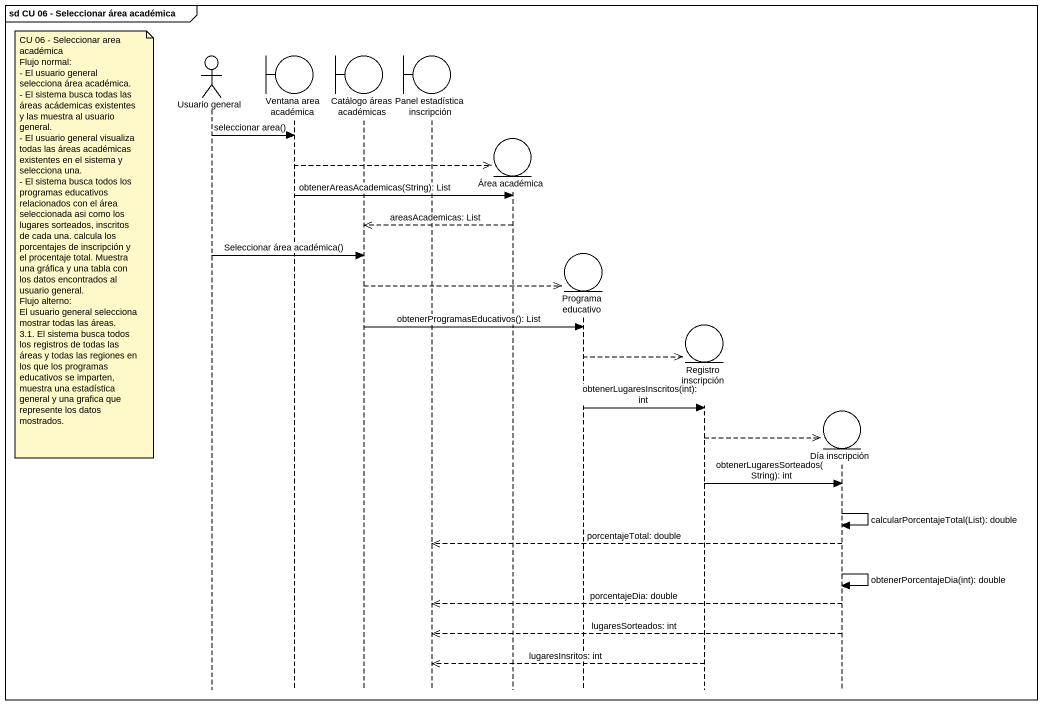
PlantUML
@startuml
mainframe sd CU 06 - Seleccionar área académica
hide footbox
actor "Usuario general" as Usuario_general
boundary "Ventana area académica" as Ventana_area_académica
boundary "Catálogo áreas académicas" as Catálogo_áreas_académicas
boundary "Panel estadística inscripción" as Panel_estadística
entity "Área académica" as Área_académica
entity "Programa educativo" as Programa_educativo
entity "Registro inscripción" as Registro_inscripción
entity "Día inscripción" as Día_inscripción

Usuario_general -> Ventana_area_académica : seleccionar area()
Ventana_area_académica -->> Área_académica **
Ventana_area_académica -> Área_académica : obtenerAreasAcademicas(String): List
Área_académica -->> Catálogo_áreas_académicas : areasAcademicas: List
note left of Usuario_general
  CU 06 - Seleccionar area académica
  Flujo normal:
  - El usuario general selecciona área académica.
  - El sistema busca todas las áreas acádemicas existentes y las muestra al usuario general.
  - El usuario general visualiza todas las áreas académicas existentes en el sistema y selecciona una.
  - El sistema busca todos los programas educativos relacionados con el área seleccionada asi como los lugares sorteados, inscritos de cada una. calcula los porcentajes de inscripción y el procentaje total. Muestra una gráfica y una tabla con los datos encontrados al usuario general.
  Flujo alterno:
  El usuario general selecciona mostrar todas las áreas.
  3.1. El sistema busca todos los registros de todas las áreas y todas las regiones en los que los programas educativos se imparten, muestra una estadística general y una grafica que represente los datos mostrados.
end note
Usuario_general -> Catálogo_áreas_académicas : Seleccionar área académica()
Catálogo_áreas_académicas -->> Programa_educativo **
Catálogo_áreas_académicas -> Programa_educativo : obtenerProgramasEducativos(): List
Programa_educativo -->> Registro_inscripción **
Programa_educativo -> Registro_inscripción : obtenerLugaresInscritos(int): int
Registro_inscripción -->> Día_inscripción **
Registro_inscripción -> Día_inscripción : obtenerLugaresSorteados(String): int
Día_inscripción -> Día_inscripción : calcularPorcentajeTotal(List): double
Día_inscripción -->> Panel_estadística : porcentajeTotal: double
Día_inscripción -> Día_inscripción : obtenerPorcentajeDia(int): double
Día_inscripción -->> Panel_estadística : porcentajeDia: double
Día_inscripción -->> Panel_estadística : lugaresSorteados: int
Registro_inscripción -->> Panel_estadística : lugaresInsritos: int
@enduml
